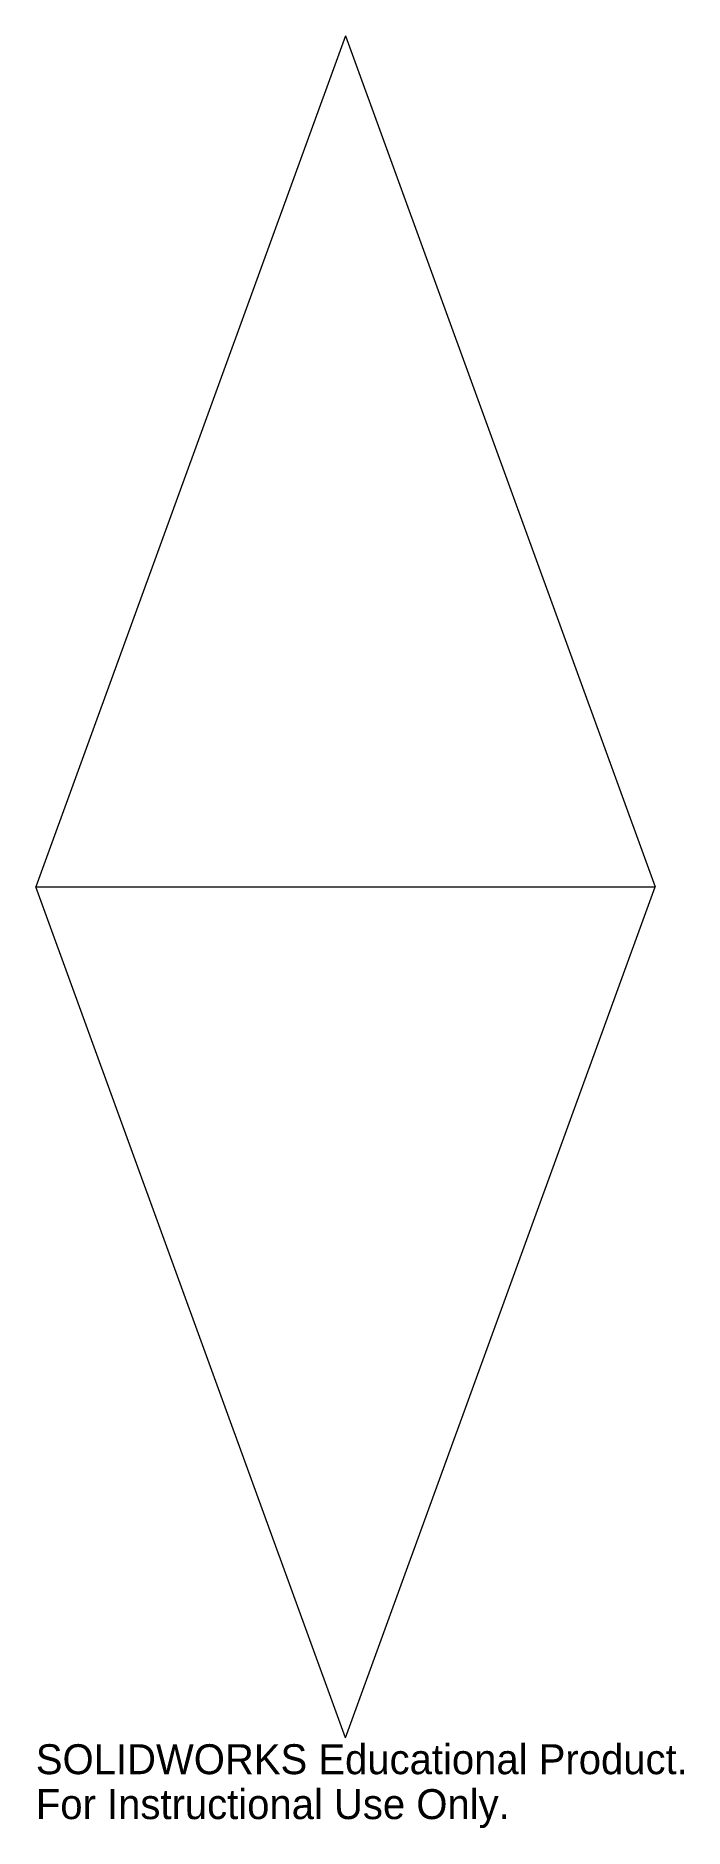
# Model space of a CAD drawing. Header units: millimetres. Extents: x -100 to 5, y -152 to 137.
import ezdxf

# ---------------------------------------------------------------- set-up
doc = ezdxf.new("R2010")
doc.units = ezdxf.units.MM

msp = doc.modelspace()

# ---------------------------------------------------------------- linework, layer by layer
at = {"color": 7, "linetype": 'Continuous', "lineweight": 15}
for p, q in [((-50, 137.37), (-100, 0)), ((-50, 137.37), (0, 0)), ((-50, -137.37), (-100, 0)), ((-100, 0), (0, 0)), ((-50, -137.37), (0, 0))]:
    msp.add_line(p, q, dxfattribs=at)

# ---------------------------------------------------------------- texts
at = {"color": 7, "linetype": 'Continuous', "char_height": 4.8336, "attachment_point": 1}
for s, insert in [('SOLIDWORKS Educational Product.', (-100, -138.39)), ('For Instructional Use Only.', (-100, -145.64))]:
    msp.add_mtext(s, dxfattribs=dict(at, insert=insert))

doc.saveas('drawing.dxf')
